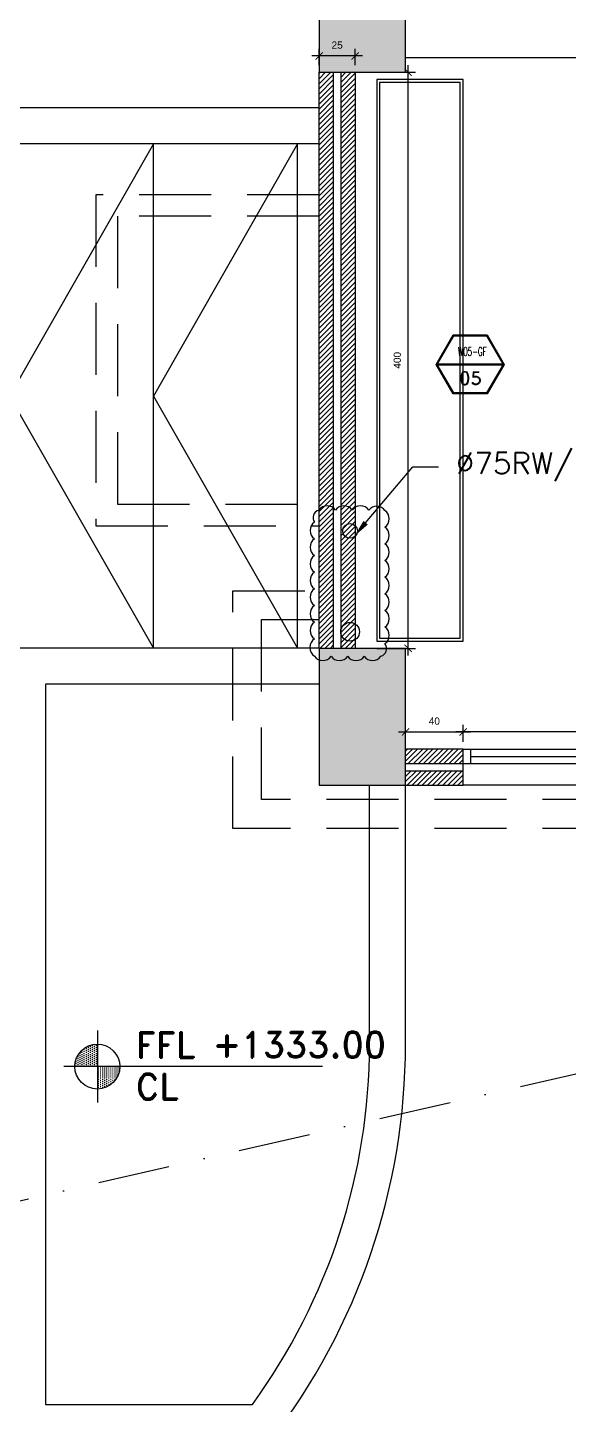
# Model space of a CAD drawing. Header units: centimetres. Extents: x 96271 to 179142, y 9855 to 112216.
# Drawn here: x 138674 to 139050, y 70745 to 71701 of the extents above; entities that cross this region are included whole.
import ezdxf
from ezdxf import colors
from ezdxf.entities.mleader import LeaderData, LeaderLine
from ezdxf.enums import TextEntityAlignment as Align
from ezdxf.math import Vec2, Vec3

# ---------------------------------------------------------------- set-up
doc = ezdxf.new("R2010")
doc.units = ezdxf.units.CM
doc.header["$LTSCALE"] = 100
doc.header["$MEASUREMENT"] = 0
doc.header["$PDSIZE"] = 0.2
doc.linetypes.add('DASHDOT', pattern=[1, 0.5, -0.25, 0, -0.25])
doc.linetypes.add('DASHED', pattern=[0.75, 0.5, -0.25])
doc.layers.get('0').update_dxf_attribs({"linetype": 'CONTINUOUS'})
doc.layers.get('DEFPOINTS').update_dxf_attribs({"linetype": 'CONTINUOUS'})
for name, color, linetype in [('A-Dim CMU', 2, 'CONTINUOUS'), ('A-Furn-Free', 32, 'CONTINUOUS'), ('A-Glass-Full', 140, 'CONTINUOUS'), ('A-Otln-Abv', 1, 'DASHED'), ('A-Patt', 8, 'CONTINUOUS'), ('A-Patt-CMU', 8, 'CONTINUOUS'), ('A-Patt-Strcr', 8, 'CONTINUOUS'), ('A-Rev Cloud', 80, 'CONTINUOUS'), ('A-Setback', 3, 'DASHDOT'), ('A-Wall-Full', 5, 'CONTINUOUS'), ('A-Wall-Prht', 2, 'CONTINUOUS'), ('A-Wall-Strctr', 6, 'CONTINUOUS'), ('A-WINDOW-ANOT', 131, 'CONTINUOUS'), ('M-DR-RW', 30, 'CONTINUOUS'), ('M-DR-TXT', 80, 'CONTINUOUS'), ('plan-elevation level', 7, 'CONTINUOUS')]:
    doc.layers.add(name, color=color, linetype=linetype)
doc.styles.add('ROMAND', font='romand.shx', dxfattribs={"height": 10})
doc.styles.add('ROMANS', font='romans.shx')
doc.styles.get("Standard").update_dxf_attribs({"font": 'arial.ttf'})
doc.dimstyles.new('1-50', dxfattribs={"dimtxt": 11.25, "dimasz": 5, "dimexe": 5, "dimexo": 5, "dimgap": 5, "dimtad": 1, "dimdec": 1, "dimrnd": 0.5, "dimzin": 12, "dimdsep": 46, "dimtxsty": 'Standard', "dimblk": 'ARCHTICK', "dimcen": 0.09, "dimdle": 5, "dimadec": 0, "dimazin": 3, "dimtfac": 1, "dimtdec": 1, "dimtix": 1, "dimtofl": 0, "dimtmove": 1, "dimatfit": 3, "dimfxl": 5, "dimtolj": 1, "dimtzin": 0, "dimarcsym": 0})
pattern_1 = [(225, (149663.1543, 69378.0145), (1.76776695, -1.76776695), [])]
pattern_2 = [(90, (894916.29, -703049.082), (14.2875, 7.14375), [0, -14.2875])]

# ---------------------------------------------------------------- blocks, each defined once
blk = doc.blocks.new('_ArchTick')
at = {"color": 0, "linetype": 'ByBlock', "const_width": 0.15}
blk.add_lwpolyline([(-0.5, -0.5), (0.5, 0.5)], dxfattribs=at)
blk = doc.blocks.new('*D712')
at = {"layer": 'A-Dim CMU', "color": 0, "lineweight": -2, "transparency": 16777216}
for p, q in [((138976.56, 71205.33), (138976.56, 71217.25)), ((139356.56, 71205.33), (139356.56, 71217.25)), ((139361.56, 71212.25), (138971.56, 71212.25))]:
    blk.add_line(p, q, dxfattribs=at)
at = {"layer": 'DEFPOINTS', "color": 0, "transparency": 16777216}
for p in [(138976.56, 71212.25), (138976.56, 71200.33), (139356.56, 71200.33)]:
    blk.add_point(p, dxfattribs=at)
at = {"layer": 'A-Dim CMU', "color": 0, "lineweight": -2, "transparency": 16777216, "xscale": 5, "yscale": 5, "zscale": 5}
for p, rotation in [((138976.56, 71212.25), 179.9999999996138), ((139356.56, 71212.25), 359.9999999996139)]:
    blk.add_blockref('_ArchTick', p, dxfattribs=dict(at, rotation=rotation))
at = {"layer": 'A-Dim CMU', "color": 0, "transparency": 16777216, "insert": (139166.56, 71219.8), "char_height": 5, "attachment_point": 5}
blk.add_mtext('\\A1;380', dxfattribs=at)
blk = doc.blocks.new('*D713')
at = {"layer": 'A-Dim CMU', "color": 0, "lineweight": -2, "transparency": 16777216}
for p, q in [((138936.56, 71205.33), (138936.56, 71217.25)), ((138976.56, 71205.33), (138976.56, 71217.25)), ((138931.56, 71212.25), (138981.56, 71212.25))]:
    blk.add_line(p, q, dxfattribs=at)
at = {"layer": 'DEFPOINTS', "color": 0, "transparency": 16777216}
for p in [(138976.56, 71212.25), (138936.56, 71200.33), (138976.56, 71200.33)]:
    blk.add_point(p, dxfattribs=at)
at = {"layer": 'A-Dim CMU', "color": 0, "lineweight": -2, "transparency": 16777216, "xscale": 5, "yscale": 5, "zscale": 5, "rotation": 180}
blk.add_blockref('_ArchTick', (138936.56, 71212.25), dxfattribs=at)
at = {"layer": 'A-Dim CMU', "color": 0, "lineweight": -2, "transparency": 16777216, "xscale": 5, "yscale": 5, "zscale": 5}
blk.add_blockref('_ArchTick', (138976.56, 71212.25), dxfattribs=at)
at = {"layer": 'A-Dim CMU', "color": 0, "transparency": 16777216, "insert": (138956.56, 71219.8), "char_height": 5, "attachment_point": 5}
blk.add_mtext('\\A1;40', dxfattribs=at)
blk = doc.blocks.new('*D714')
at = {"layer": 'A-Dim CMU', "color": 0, "lineweight": -2, "transparency": 16777216}
for p, q in [((138916.56, 71670.33), (138943.37, 71670.33)), ((138938.37, 71265.33), (138938.37, 71675.33)), ((138916.56, 71270.33), (138943.37, 71270.33))]:
    blk.add_line(p, q, dxfattribs=at)
at = {"layer": 'DEFPOINTS', "color": 0, "transparency": 16777216}
for p in [(138911.56, 71670.33), (138938.37, 71670.33), (138911.56, 71270.33)]:
    blk.add_point(p, dxfattribs=at)
at = {"layer": 'A-Dim CMU', "color": 0, "lineweight": -2, "transparency": 16777216, "xscale": 5, "yscale": 5, "zscale": 5}
for p, rotation in [((138938.37, 71670.33), 90), ((138938.37, 71270.33), 270)]:
    blk.add_blockref('_ArchTick', p, dxfattribs=dict(at, rotation=rotation))
at = {"layer": 'A-Dim CMU', "color": 0, "transparency": 16777216, "insert": (138930.82, 71470.33), "char_height": 5, "attachment_point": 5, "rotation": 90}
blk.add_mtext('\\A1;400', dxfattribs=at)
blk = doc.blocks.new('*D715')
at = {"layer": 'A-Dim CMU', "color": 0, "lineweight": -2, "transparency": 16777216}
for p, q in [((138876.56, 71675.33), (138876.56, 71686.62)), ((138901.56, 71675.33), (138901.56, 71686.62)), ((138906.56, 71681.62), (138871.56, 71681.62))]:
    blk.add_line(p, q, dxfattribs=at)
at = {"layer": 'DEFPOINTS', "color": 0, "transparency": 16777216}
for p in [(138876.56, 71681.62), (138876.56, 71670.33), (138901.56, 71670.33)]:
    blk.add_point(p, dxfattribs=at)
at = {"layer": 'A-Dim CMU', "color": 0, "lineweight": -2, "transparency": 16777216, "xscale": 5, "yscale": 5, "zscale": 5, "rotation": 180}
blk.add_blockref('_ArchTick', (138876.56, 71681.62), dxfattribs=at)
at = {"layer": 'A-Dim CMU', "color": 0, "lineweight": -2, "transparency": 16777216, "xscale": 5, "yscale": 5, "zscale": 5}
blk.add_blockref('_ArchTick', (138901.56, 71681.62), dxfattribs=at)
at = {"layer": 'A-Dim CMU', "color": 0, "transparency": 16777216, "insert": (138889.06, 71689.17), "char_height": 5, "attachment_point": 5}
blk.add_mtext('\\A1;25', dxfattribs=at)
blk = doc.blocks.new('WINDOW-TAGS')
at = {"color": 4}
for p, q in [((231, 535), (1283, 535)), ((231, 528), (1283, 528)), ((231, 521), (1283, 521))]:
    blk.add_line(p, q, dxfattribs=at)
for points in [[(1299, 528), (1028, 997), (486, 997), (215, 528), (486, 58), (1028, 58)], [(1291, 528), (1024, 990), (490, 990), (223, 528), (490, 65), (1024, 65)], [(1283, 528), (1020, 983), (494, 983), (231, 528), (494, 72), (1020, 72)]]:
    blk.add_lwpolyline(points, close=True, dxfattribs=at)
at = {"color": 4, "style": 'ROMAND'}
for tag, p in [('LEVEL', (761, 644)), ('WINDOW-NO', (871, 199))]:
    blk.add_attdef(tag, text='', height=210, dxfattribs=at).set_placement(p, align=Align.CENTER)
blk = doc.blocks.new('CL-FFL-PLAN')
at = {"layer": 'plan-elevation level'}
h = blk.add_hatch(dxfattribs=at)
h.set_pattern_fill('DOTS', color=232, scale=9, angle=90, style=0)
h.set_pattern_definition(pattern_2)
h.paths.add_polyline_path([(-1228.6, 206.6), (-1228.6, 50.3), (-1384.9, 50.3, -0.414214)])
h = blk.add_hatch(dxfattribs=at)
h.set_pattern_fill('DOTS', color=232, scale=9, angle=90, style=0)
h.set_pattern_definition(pattern_2)
h.paths.add_polyline_path([(-1228.6, 50.3), (-1072.2, 50.3, -0.414214), (-1228.6, -106.1)])
at = {"layer": 'plan-elevation level', "color": 7, "ltscale": 111}
for p, q in [((-1228.6, 301), (-1228.6, -200.5)), ((336.9, 50.3), (-1462.7, 50.3))]:
    blk.add_line(p, q, dxfattribs=at)
blk.add_circle((-1228.6, 50.3), 156.3, dxfattribs=at)
at = {"layer": 'plan-elevation level', "color": 111, "ltscale": 111, "style": 'ROMAND'}
for s, p in [('FFL', (-960.4, 110.5)), ('CL', (-960.4, -179.7))]:
    blk.add_text(s, height=180, dxfattribs=at).set_placement(p)
for tag, p in [('FFL', (-424, 112.5)), ('CL', (-417.5, -180.3))]:
    blk.add_attdef(tag, p, '', height=180, dxfattribs=at)

msp = doc.modelspace()

# ---------------------------------------------------------------- hatches: boundary and pattern name
at = {"layer": 'A-Patt-CMU'}
h = msp.add_hatch(dxfattribs=at)
h.set_pattern_fill('ANSI31', color=256, scale=20, angle=180)
h.set_pattern_definition(pattern_1)
h.paths.add_polyline_path([(140126.559, 71870.329), (140381.559, 71870.329), (140381.559, 71885.329), (139986.559, 71885.329), (139986.559, 71870.329), (140111.559, 71870.329), (140111.559, 71685.329), (140086.559, 71685.329), (140086.559, 71670.329), (140126.559, 71670.329)])
h.paths.add_polyline_path([(139986.559, 71700.329), (139961.559, 71700.329), (139961.559, 71670.329), (140006.559, 71670.329), (140006.559, 71685.329), (139986.559, 71685.329)])
h.paths.add_polyline_path([(139986.559, 72050.329), (139961.559, 72050.329), (139961.559, 71985.329), (139986.559, 71985.329)])
h.paths.add_polyline_path([(140391.559, 72030.329), (140401.559, 72030.329), (140401.559, 72050.329), (140461.559, 72050.329), (140461.559, 72060.329), (140391.559, 72060.329)])
h.paths.add_polyline_path([(140221.559, 71450.329), (140221.559, 71285.329), (140161.559, 71285.329), (140161.559, 71275.329), (140231.559, 71275.329), (140231.559, 71450.329)])
h.paths.add_polyline_path([(139476.559, 71185.329), (139356.559, 71185.329), (139356.559, 71175.329), (139476.559, 71175.329)])
h.paths.add_polyline_path([(139356.559, 71190.329), (139476.559, 71190.329), (139476.559, 71200.329), (139356.559, 71200.329)])
h.paths.add_polyline_path([(138976.559, 71185.329), (138936.559, 71185.329), (138936.559, 71175.329), (138976.559, 71175.329)])
h.paths.add_polyline_path([(138936.559, 71190.329), (138976.559, 71190.329), (138976.559, 71200.329), (138936.559, 71200.329)])
h.paths.add_polyline_path([(139736.559, 71185.329), (139681.559, 71185.329), (139681.559, 71175.329), (139736.559, 71175.329)])
h.paths.add_polyline_path([(139681.559, 71190.329), (139736.559, 71190.329), (139736.559, 71200.329), (139681.559, 71200.329)])
h.paths.add_polyline_path([(139746.559, 71750.329), (139746.559, 72100.329), (139736.559, 72100.329), (139736.559, 71750.329)])
h.paths.add_polyline_path([(139751.559, 72100.329), (139751.559, 71750.329), (139761.559, 71750.329), (139761.559, 72100.329)])
h.paths.add_polyline_path([(139751.559, 71445.329), (139751.559, 71315.329), (139761.559, 71315.329), (139761.559, 71435.329), (139791.559, 71435.329), (139791.559, 71445.329)], flags=17)
h.paths.add_polyline_path([(139746.559, 71315.329), (139746.559, 71450.329), (139791.559, 71450.329), (139791.559, 71460.329), (139736.559, 71460.329), (139736.559, 71315.329)])
h.paths.add_polyline_path([(139961.559, 71445.329), (139921.559, 71445.329), (139921.559, 71435.329), (139961.559, 71435.329)])
h.paths.add_polyline_path([(139921.559, 71450.329), (139961.559, 71450.329), (139961.559, 71460.329), (139921.559, 71460.329)])
h.paths.add_polyline_path([(140471.559, 72125.329), (140471.559, 72180.329), (140461.559, 72180.329), (140461.559, 72125.329)])
h.paths.add_polyline_path([(140476.559, 72180.329), (140476.559, 72125.329), (140486.559, 72125.329), (140486.559, 72180.329)])
h.paths.add_polyline_path([(140476.559, 72520.329), (140476.559, 72390.329), (140486.559, 72390.329), (140486.559, 72530.329), (140461.559, 72530.329), (140461.559, 72520.329)])
h.paths.add_polyline_path([(140471.559, 72390.329), (140471.559, 72515.329), (140461.559, 72515.329), (140461.559, 72390.329)], flags=17)
h.paths.add_polyline_path([(139971.559, 72520.329), (139986.559, 72520.329), (139986.559, 72530.329), (139961.559, 72530.329), (139961.559, 72390.329), (139971.559, 72390.329)])
h.paths.add_polyline_path([(139986.559, 72515.329), (139976.559, 72515.329), (139976.559, 72390.329), (139986.559, 72390.329)], flags=17)
h.paths.add_polyline_path([(139976.559, 72285.329), (139976.559, 72245.329), (139986.559, 72245.329), (139986.559, 72285.329)])
h.paths.add_polyline_path([(139971.559, 72245.329), (139971.559, 72285.329), (139961.559, 72285.329), (139961.559, 72245.329)])
h.paths.add_polyline_path([(139976.559, 72180.329), (139976.559, 72125.329), (139986.559, 72125.329), (139986.559, 72180.329)])
h.paths.add_polyline_path([(139971.559, 72125.329), (139971.559, 72180.329), (139961.559, 72180.329), (139961.559, 72125.329)])
h = msp.add_hatch(dxfattribs=at)
h.set_pattern_fill('ANSI31', color=256, scale=20, angle=180)
h.set_pattern_definition(pattern_1)
h.paths.add_polyline_path([(138891.559, 71670.329), (138891.559, 71270.329), (138901.559, 71270.329), (138901.559, 71670.329)])
h.paths.add_polyline_path([(138886.559, 71270.329), (138886.559, 71670.329), (138876.559, 71670.329), (138876.559, 71270.329)])
at = {"layer": 'A-Patt-Strcr'}
h = msp.add_hatch(dxfattribs=at)
h.set_pattern_fill('AR-CONC', color=256, scale=2)
h.set_pattern_definition([(50, (149598.393, 77124.047), (14.345204, -1.255043), [1.5, -16.5]), (355, (149598.393, 77124.047), (-2.775027, 15.043843), [1.2, -13.2]), (100.45144, (149599.589, 77123.942), (11.570177, 13.7888), [1.274804, -14.022842]), (46.1842, (149598.393, 77128.047), (21.344827, -3.310386), [2.25, -24.75]), (96.63564, (149600.172, 77127.77), (18.69324, 19.482372), [1.912207, -21.034275]), (351.18416, (149598.393, 77128.047), (18.69324, 19.482372), [1.8, -19.8]), (21, (149600.393, 77127.047), (11.938141, -8.052378), [1.5, -16.5]), (326, (149600.393, 77127.047), (4.866307, 14.503001), [1.2, -13.2]), (71.45144, (149601.388, 77126.376), (16.804448, 6.450623), [1.274804, -14.022842]), (37.5, (149598.393, 77124.047), (0.243197, 6.657877), [0, -13.04, 0, -13.4, 0, -13.25]), (7.5, (149598.393, 77124.047), (5.2613907, 7.8882342), [0, -7.64, 0, -12.74, 0, -5.05]), (327.5, (149593.933, 77124.047), (10.6764487, -0.4510974), [0, -5, 0, -15.6, 0, -20.7]), (317.5, (149591.933, 77124.047), (11.6637234, 2.0021), [0, -6.5, 0, -10.36, 0, -14.7])])
h.paths.add_polyline_path([(140136.559, 71300.329), (139986.559, 71300.329), (139986.559, 71275.329), (140136.559, 71275.329)])
h.paths.add_polyline_path([(140341.559, 71600.329), (140311.559, 71600.329), (140311.559, 71570.329), (140341.559, 71570.329)])
h.paths.add_polyline_path([(140341.559, 71750.329), (140311.559, 71750.329), (140311.559, 71720.329), (140341.559, 71720.329)])
h.paths.add_polyline_path([(139986.559, 71895.329), (139961.559, 71895.329), (139961.559, 71700.329), (139986.559, 71700.329)])
h.paths.add_polyline_path([(139761.559, 71315.329), (139736.559, 71315.329), (139736.559, 71175.329), (139761.559, 71175.329), (139761.559, 71214.093)])
h.paths.add_polyline_path([(138936.559, 71270.329), (138876.559, 71270.329), (138876.559, 71175.329), (138936.559, 71175.329)])
h.paths.add_polyline_path([(138936.559, 71750.329), (138876.559, 71750.329), (138876.559, 71670.329), (138936.559, 71670.329)])
h.paths.add_polyline_path([(138936.559, 72180.329), (138876.559, 72180.329), (138876.559, 72100.329), (138936.559, 72100.329)])
h.paths.add_polyline_path([(139986.559, 72125.329), (139961.559, 72125.329), (139961.559, 72050.329), (139986.559, 72050.329)])
h.paths.add_polyline_path([(139986.559, 72390.329), (139961.559, 72390.329), (139961.559, 72350.329), (139986.559, 72350.329)])
h.paths.add_polyline_path([(140486.559, 72390.329), (140461.559, 72390.329), (140461.559, 72350.329), (140486.559, 72350.329)])
h.paths.add_polyline_path([(140486.559, 72125.329), (140461.559, 72125.329), (140461.559, 72085.283), (140486.559, 72085.283)])
h.paths.add_polyline_path([(140506.559, 71895.329), (140381.559, 71895.329), (140381.559, 71870.329), (140506.559, 71870.329)])
h.paths.add_polyline_path([(140461.559, 72050.329), (140486.559, 72050.329), (140486.559, 72085.283), (140461.559, 72085.283)])
h.paths.add_polyline_path([(139976.559, 71430.329), (139976.559, 71460.329), (139961.559, 71460.329), (139961.559, 71275.329), (139986.559, 71275.329), (139986.559, 71430.329)])
h.paths.add_polyline_path([(140146.559, 71430.329), (140136.559, 71430.329), (140136.559, 71275.329), (140161.559, 71275.329), (140161.559, 71460.329), (140146.559, 71460.329)])
h.paths.add_polyline_path([(139761.559, 71750.329), (139736.559, 71750.329), (139736.559, 71670.329), (139761.559, 71670.329)])
h.paths.add_polyline_path([(139761.559, 72180.329), (139736.559, 72180.329), (139736.559, 72100.329), (139761.559, 72100.329)])

# ---------------------------------------------------------------- linework, layer by layer
at = {"layer": 'A-Furn-Free', "linetype": 'ByBlock'}
msp.add_line((139336.559, 71680.329), (138936.559, 71680.329), dxfattribs=at)
for points in [[(138916.559, 71665.329), (138916.559, 71275.329), (138976.559, 71275.329), (138976.559, 71665.329)], [(138918.559, 71663.329), (138918.559, 71277.329), (138974.559, 71277.329), (138974.559, 71663.329)]]:
    msp.add_lwpolyline(points, close=True, dxfattribs=at)
at = {"layer": 'A-Glass-Full'}
for p, q in [((138976.559, 71200.329), (139356.559, 71200.329)), ((138981.559, 71200.329), (138981.559, 71190.329)), ((138976.559, 71190.329), (139356.559, 71190.329)), ((138981.559, 71195.329), (139351.559, 71195.329))]:
    msp.add_line(p, q, dxfattribs=at)
at = {"layer": 'A-Otln-Abv'}
for points in [[(138876.559, 71585.329), (138721.559, 71585.329), (138721.559, 71355.329), (138876.559, 71355.329)], [(138876.559, 71570.329), (138736.559, 71570.329), (138736.559, 71370.329), (138876.559, 71370.329)], [(139456.559, 71145.329), (138816.559, 71145.329), (138816.559, 71310.329), (138876.559, 71310.329)], [(139456.559, 71165.329), (138836.559, 71165.329), (138836.559, 71290.329), (138876.559, 71290.329)]]:
    msp.add_lwpolyline(points, dxfattribs=at)
at = {"layer": 'A-Patt'}
for p, q in [((138876.553, 71645.533), (138661.553, 71645.533)), ((138876.553, 71620.533), (138661.553, 71620.533)), ((138761.553, 71270.533), (138761.553, 71620.533)), ((138861.553, 71270.533), (138861.553, 71620.533)), ((138876.553, 71270.533), (138661.553, 71270.533)), ((138876.553, 71245.533), (138686.559, 71245.533)), ((138686.559, 71245.329), (138686.559, 70745.329)), ((138911.559, 70995.329), (138911.559, 71175.329)), ((138936.559, 70995.329), (138936.559, 71175.329)), ((138686.559, 70745.329), (138830.253, 70745.329))]:
    msp.add_line(p, q, dxfattribs=at)
for points in [[(138761.553, 71620.533), (138661.553, 71445.533), (138761.553, 71270.533)], [(138861.553, 71620.533), (138761.553, 71445.533), (138861.553, 71270.533)]]:
    msp.add_lwpolyline(points, dxfattribs=at)
for radius, start in [(425, 323.968121), (450, 322.330113)]:
    msp.add_arc((138486.559, 70995.329), radius, start, 0, dxfattribs=at)
at = {"layer": 'A-Rev Cloud'}
msp.add_lwpolyline([(138873.273, 71264.811, 0.5205671), (138884.824, 71264.811, 0.5205671), (138896.374, 71264.811, 0.5205671), (138907.924, 71264.811, 0.5205671), (138919.474, 71264.811, 0.5205671), (138922.244, 71273.592, 0.5205671), (138922.244, 71285.143, 0.5205671), (138922.244, 71296.693, 0.5205671), (138922.244, 71308.243, 0.5205671), (138922.244, 71319.793, 0.5205671), (138922.244, 71331.344, 0.5205671), (138922.244, 71342.894, 0.5205671), (138922.244, 71354.444, 0.5205671), (138922.244, 71365.994, 0.5205671), (138911.003, 71366.304, 0.5205671), (138899.452, 71366.304, 0.5205671), (138887.902, 71366.304, 0.5205671), (138876.352, 71366.304, 0.5205671), (138873.273, 71357.832, 0.5205671), (138873.273, 71346.282, 0.5205671), (138873.273, 71334.731, 0.5205671), (138873.273, 71323.181, 0.5205671), (138873.273, 71311.631, 0.5205671), (138873.273, 71300.081, 0.5205671), (138873.273, 71288.53, 0.5205671), (138873.273, 71276.98, 0.5205671)], format="xyb", close=True, dxfattribs=at)
at = {"layer": 'A-Setback'}
msp.add_lwpolyline([(140559.009, 71153.336), (140410.95, 75800.674), (139618.405, 76606.045), (139624.608, 76644.996), (138745.22, 76680.475), (137970.463, 76711.734), (137582.107, 76353.135), (137469.619, 70671.512), (137649.878, 70654.841), (139847.419, 71155.283)], close=True, dxfattribs=at)
at = {"layer": 'A-Wall-Full'}
for p, q in [((138876.559, 71270.329), (138876.559, 71670.329)), ((138886.559, 71270.329), (138886.559, 71670.329)), ((138891.559, 71670.329), (138891.559, 71270.329)), ((138901.559, 71670.329), (138901.559, 71270.329)), ((138936.559, 71190.329), (138976.559, 71190.329)), ((138936.559, 71185.329), (138976.559, 71185.329))]:
    msp.add_line(p, q, dxfattribs=at)
msp.add_lwpolyline([(138936.559, 71175.329), (138976.559, 71175.329), (138976.559, 71200.329), (138936.559, 71200.329)], dxfattribs=at)
at = {"layer": 'A-Wall-Prht'}
msp.add_line((139356.559, 71175.329), (138976.559, 71175.329), dxfattribs=at)
at = {"layer": 'A-Wall-Strctr'}
for points in [[(138936.559, 71750.329), (138876.559, 71750.329), (138876.559, 71670.329), (138936.559, 71670.329)], [(138876.559, 71175.329), (138936.559, 71175.329), (138936.559, 71270.329), (138876.559, 71270.329)]]:
    msp.add_lwpolyline(points, close=True, dxfattribs=at)
at = {"layer": 'M-DR-RW'}
for centre, radius in [((138898.059, 71351.829), 5.1), ((138898.059, 71281.829), 6.5)]:
    msp.add_circle(centre, radius, dxfattribs=at)

# ---------------------------------------------------------------- block references
at = {"layer": 'A-WINDOW-ANOT'}
ref = msp.add_blockref('WINDOW-TAGS', (138948.465, 71490.458), dxfattribs=dict(at, xscale=-0.04355999999916094, yscale=0.04355999999916094, zscale=0.04355999999916094, rotation=180))
ref.add_attrib('LEVEL', '05', dxfattribs={"layer": '0', "color": 4, "height": 9.1344, "style": 'ROMAND'}).set_placement((138981.622, 71453.285), align=Align.CENTER)
ref.add_attrib('WINDOW-NO', 'W05-GF', (138972.965, 71473.395), dxfattribs={"layer": '0', "color": 4, "height": 6, "style": 'ROMAND', "width": 0.6})
at = {"layer": 'plan-elevation level'}
ref = msp.add_blockref('CL-FFL-PLAN', (138845.18, 70974.905), dxfattribs=dict(at, xscale=0.09982510700227937, yscale=0.09982510700227937, zscale=0.09982510700227937))
ref.add_attrib('FFL', '+1333.00', (138802.857, 70986.138), dxfattribs={"layer": '0', "color": 111, "ltscale": 111, "height": 17.9685, "style": 'ROMAND'})

# ---------------------------------------------------------------- dimensions: what is measured, and where the dimension line sits
at = {"layer": 'A-Dim CMU'}
for p1, p2, distance, picture, middle in [((138901.559, 71670.329), (138876.559, 71670.329), -11.286, '*D715', (138889.059, 71689.168)), ((138911.559, 71270.329), (138911.559, 71670.329), -26.813, '*D714', (138930.819, 71470.329)), ((138936.559, 71200.329), (138976.559, 71200.329), 11.919, '*D713', (138956.559, 71219.801)), ((139356.559, 71200.329), (138976.559, 71200.329), -11.919, '*D712', (139166.559, 71219.802))]:
    dim = msp.add_aligned_dim(p1=p1, p2=p2, distance=distance, dimstyle='1-50', override={"dimtxt": 5}, dxfattribs=at)
    dim.commit()
    dim.dimension.update_dxf_attribs({"geometry": picture, "text_midpoint": middle})

# ---------------------------------------------------------------- leaders
at = {"layer": 'M-DR-TXT', "ltscale": 0.1}
ml = msp.add_multileader_mtext('Standard', dxfattribs=at)
ml.set_content('%%C75RW/FA/TB', color=256, style='ROMANS')
ml.set_leader_properties()
ml.build(insert=Vec2(0, 0))
ml.multileader.update_dxf_attribs({"dogleg_length": 18, "arrow_head_size": 12})
ctx = ml.context
ctx.base_point, ctx.char_height, ctx.arrow_head_size, ctx.landing_gap_size, ctx.plane_origin = Vec3(138959.538, 71396.392), 15, 12, 12, Vec3(138857.378, 71271.473)
notes = []
notes.append((ctx, [(0, (1, 1, 0), (138941.538, 71396.392), (1, 0), 18, [(0, [(138901.126, 71348.344)], 0, [])])]))
ctx.mtext.insert, ctx.mtext.width, ctx.mtext.flow_direction = Vec3(138971.538, 71406.392), 155.42653, 5
for ctx, leaders in notes:
    for number, flags, end, landing, length, lines in leaders:
        leader = LeaderData()
        leader.index, (leader.has_last_leader_line, leader.has_dogleg_vector, leader.attachment_direction) = number, flags
        leader.last_leader_point, leader.dogleg_vector, leader.dogleg_length = Vec3(end), Vec3(landing), length
        for number, points, colour, breaks in lines:
            line = LeaderLine()
            line.index, line.vertices, line.color, line.breaks = number, Vec3.list(points), colors.encode_raw_color(colour), breaks
            leader.lines.append(line)
        ctx.leaders.append(leader)

doc.saveas('drawing.dxf')
